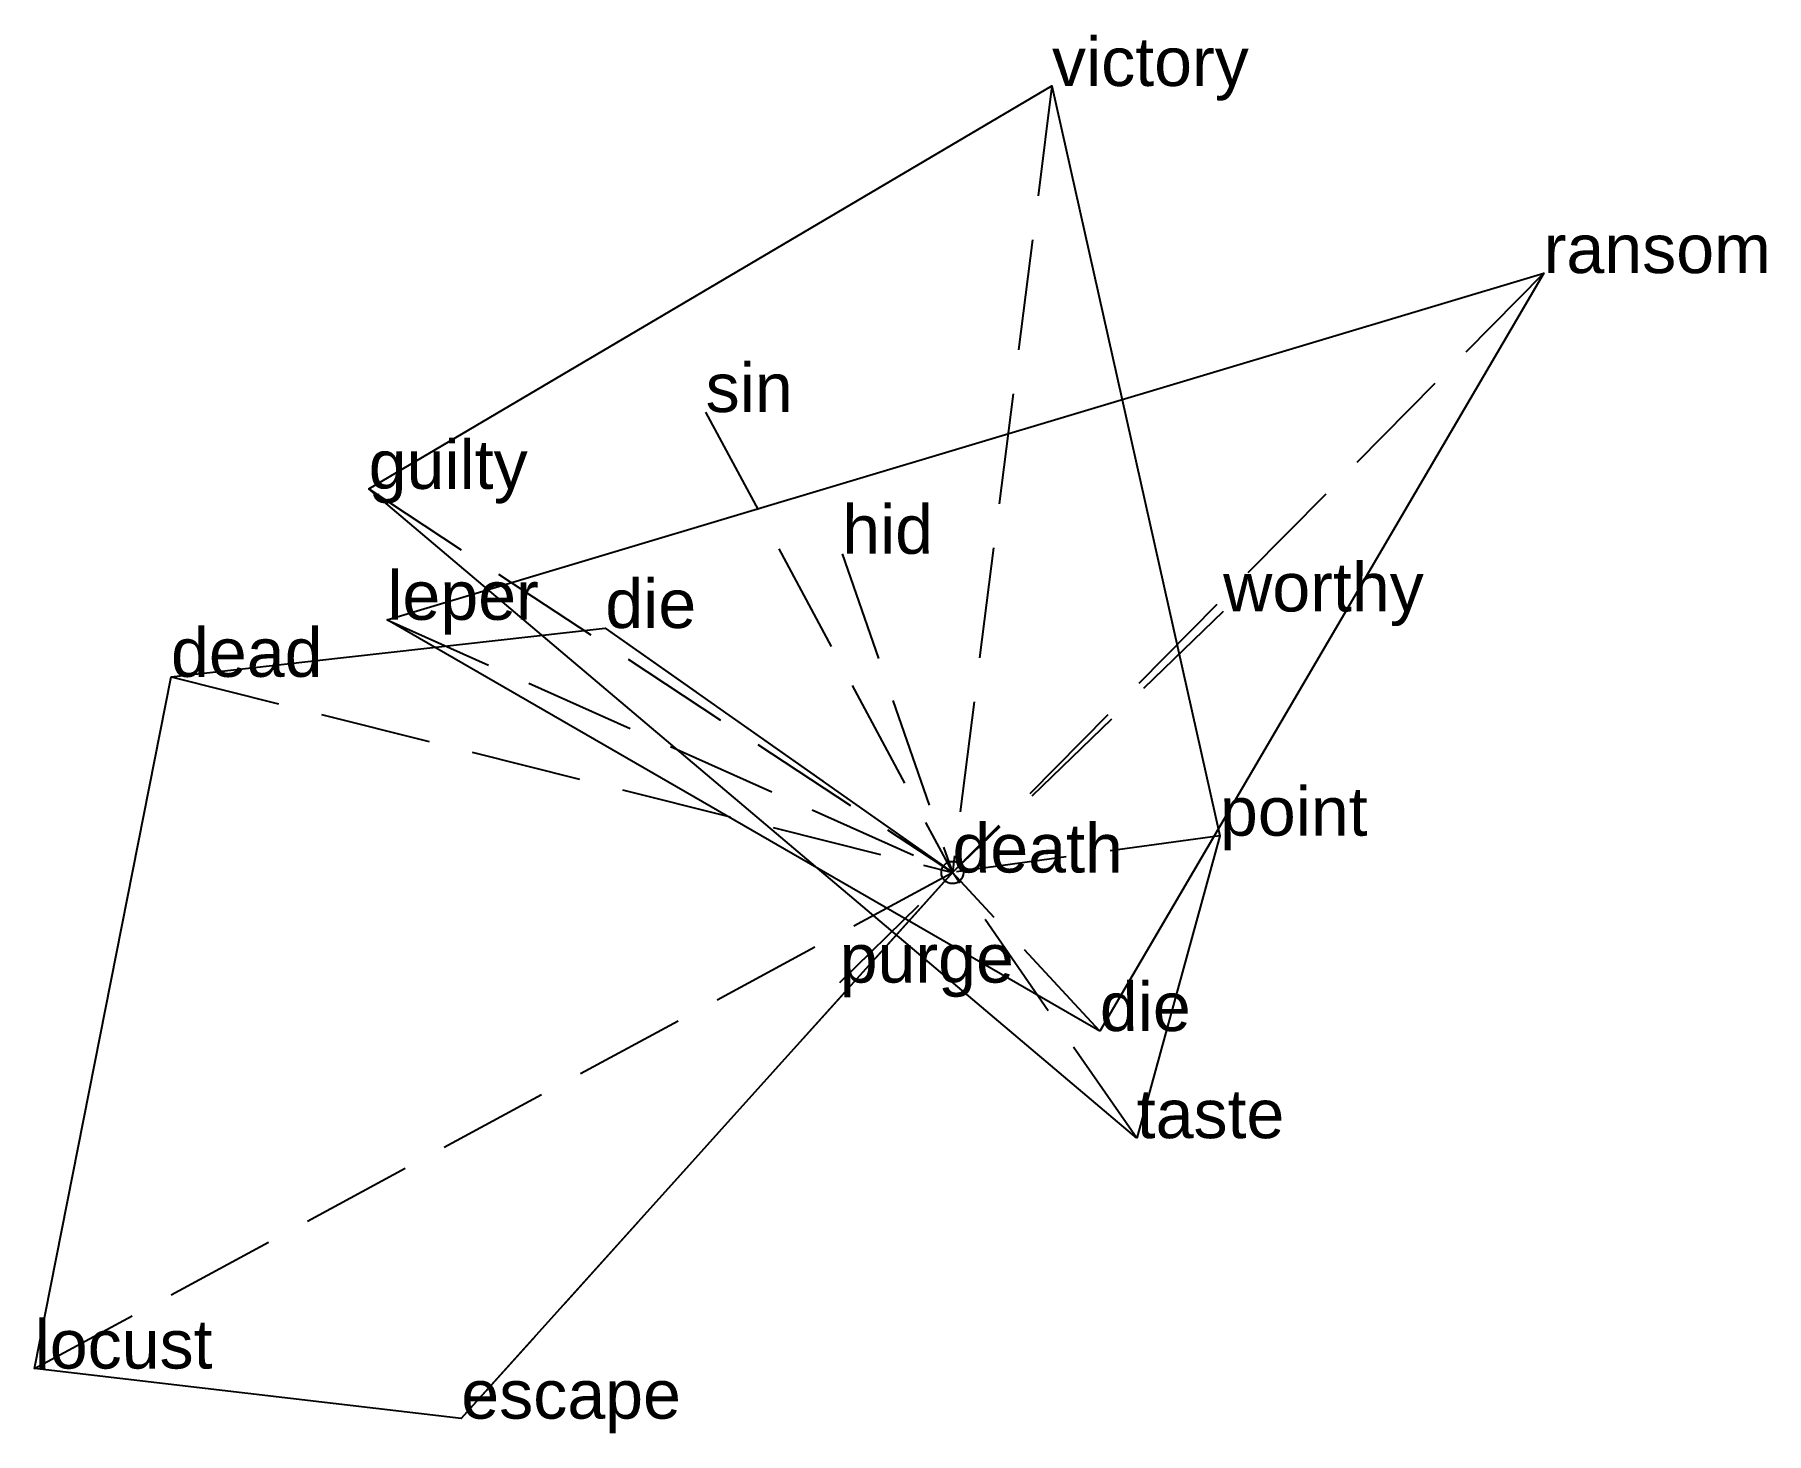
# Model space of a CAD drawing. Extents: x -2.07 to 1.84, y -1.26 to 1.89.
import ezdxf

# ---------------------------------------------------------------- set-up
doc = ezdxf.new("R2010")
doc.units = 0
doc.linetypes.add('DASHED2', pattern=[0.3, 0.25, -0.05])
for name, color, linetype in [('TEXT_nt', 1, 'CONTINUOUS'), ('TEXT_ot', 1, 'CONTINUOUS'), ('TEXT_q', 1, 'CONTINUOUS')]:
    doc.layers.add(name, color=color, linetype=linetype)
doc.styles.get("Standard").update_dxf_attribs({"font": 'arial.ttf'})

# ---------------------------------------------------------------- blocks, each defined once
blk = doc.blocks.new('ot-death')
at = {"layer": 'LINES_ot', "linetype": 'DASHED2'}
for p in [(1.3337, 1.3519), (-0.2488, 0.7188), (0.6106, 0.5888), (-1.2748, 0.5699), (0, 0), (0.3325, -0.3576)]:
    blk.add_line(p, (0, 0), dxfattribs=at)
at = {"layer": 'ORIGIN_ot'}
blk.add_circle((0, 0), 0.025, dxfattribs=at)
at = {"layer": 'TEXT_ot'}
for s, p in [('ransom', (1.3337, 1.3519)), ('hid', (-0.2488, 0.7188)), ('worthy', (0.6106, 0.5888)), ('leper', (-1.2748, 0.5699)), ('death', (0, 0)), ('die', (0.3325, -0.3576))]:
    blk.add_text(s, height=0.11, dxfattribs=at).set_placement(p)
blk = doc.blocks.new('nt-death')
at = {"layer": 'LINES_nt', "linetype": 'DASHED2'}
for p in [(0.2245, 1.7739), (-0.5567, 1.0385), (-1.3168, 0.8652), (0.6034, 0.083), (0, 0), (0.4156, -0.5992)]:
    blk.add_line(p, (0, 0), dxfattribs=at)
at = {"layer": 'ORIGIN_nt'}
blk.add_circle((0, 0), 0.025, dxfattribs=at)
at = {"layer": 'TEXT_nt'}
for s, p in [('victory', (0.2245, 1.7739)), ('sin', (-0.5567, 1.0385)), ('guilty', (-1.3168, 0.8652)), ('point', (0.6034, 0.083)), ('death', (0, 0)), ('taste', (0.4156, -0.5992))]:
    blk.add_text(s, height=0.11, dxfattribs=at).set_placement(p)
blk = doc.blocks.new('q-death')
at = {"layer": 'LINES_q', "linetype": 'DASHED2'}
for p in [(-0.783, 0.5514), (-1.7627, 0.4413), (-2.0703, -1.1188), (-1.1079, -1.2318), (-0.2544, -0.2483), (0, 0)]:
    blk.add_line(p, (0, 0), dxfattribs=at)
at = {"layer": 'ORIGIN_q'}
blk.add_circle((0, 0), 0.025, dxfattribs=at)
at = {"layer": 'TEXT_q'}
for s, p in [('die', (-0.783, 0.5514)), ('dead', (-1.7627, 0.4413)), ('death', (0, 0)), ('purge', (-0.2544, -0.2483)), ('locust', (-2.0703, -1.1188)), ('escape', (-1.1079, -1.2318))]:
    blk.add_text(s, height=0.11, dxfattribs=at).set_placement(p)

msp = doc.modelspace()

# ---------------------------------------------------------------- linework, layer by layer
at = {"layer": 'OUTLINE_nt', "linetype": 'CONTINUOUS'}
msp.add_polyline3d([(0.4156, -0.5992, 0), (-1.3168, 0.8652, 0), (0.2245, 1.7739, 0), (0.6034, 0.083, 0), (0.4156, -0.5992, 0)], close=True, dxfattribs=at)
at = {"layer": 'OUTLINE_ot', "linetype": 'CONTINUOUS'}
msp.add_polyline3d([(0.3325, -0.3576, 0), (-1.2748, 0.5699, 0), (1.3337, 1.3519, 0), (0.3325, -0.3576, 0)], close=True, dxfattribs=at)
at = {"layer": 'OUTLINE_q', "linetype": 'CONTINUOUS'}
msp.add_polyline3d([(-1.1079, -1.2318, 0), (-2.0703, -1.1188, 0), (-1.7627, 0.4413, 0), (-0.783, 0.5514, 0), (0, 0, 0), (-1.1079, -1.2318, 0)], close=True, dxfattribs=at)

# ---------------------------------------------------------------- block references
for name in ['nt-death', 'ot-death', 'q-death']:
    msp.add_blockref(name, (0, 0))

doc.saveas('drawing.dxf')
